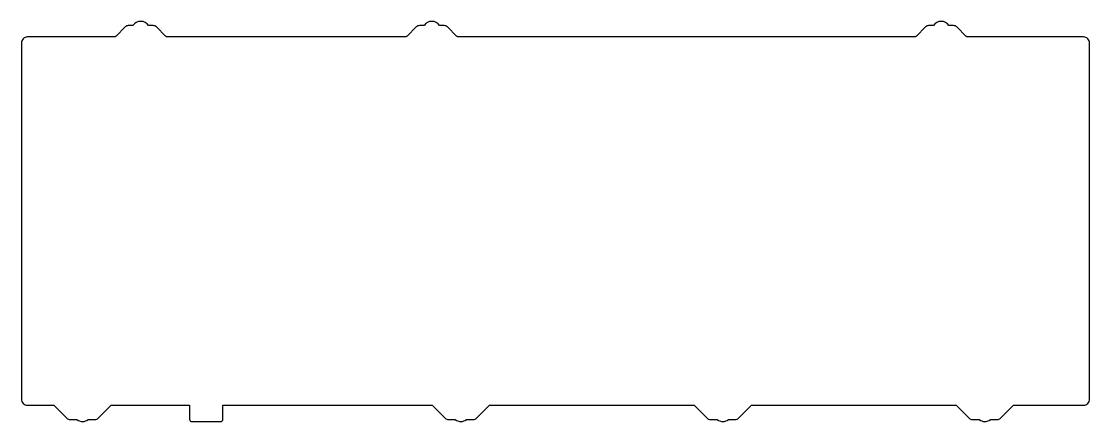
# Model space of a CAD drawing. Header units: millimetres. Extents: x -61 to 289, y -9 to 122.
import ezdxf

# ---------------------------------------------------------------- set-up
doc = ezdxf.new("R2010")
doc.units = ezdxf.units.MM
doc.layers.get('0').update_dxf_attribs({"linetype": 'CONTINUOUS'})

msp = doc.modelspace()

# ---------------------------------------------------------------- linework, layer by layer
msp.add_lwpolyline([(245.4, -3.89), (249.67, -8.16, 0.198912), (250.71, -8.59), (251.75, -8.59), (252.93, -8.59, 0.348562), (256.66, -8.59), (258.88, -8.59, 0.198912), (259.92, -8.16), (264.19, -3.89), (287.11, -3.89, 0.414214), (289.11, -1.89), (289.11, 114.62, 0.414214), (287.11, 116.62), (249.33, 116.62, -0.198912), (248.6, 116.92), (245.64, 119.89, 0.198912), (244.59, 120.32), (243.55, 120.32), (243.05, 120.32, 0.551677), (237.97, 120.32), (236.42, 120.32, 0.198912), (235.38, 119.89), (232.41, 116.92, -0.198912), (231.69, 116.62), (82.64, 116.62, -0.198912), (81.92, 116.92), (78.95, 119.89, 0.198912), (77.91, 120.32), (76.86, 120.32), (76.36, 120.32, 0.551677), (71.28, 120.32), (69.74, 120.32, 0.198912), (68.69, 119.89), (65.72, 116.92, -0.198912), (65, 116.62), (-12.61, 116.62, -0.198912), (-13.33, 116.92), (-16.3, 119.89, 0.198912), (-17.34, 120.32), (-18.39, 120.32), (-18.89, 120.32, 0.551677), (-23.97, 120.32), (-25.51, 120.32, 0.198912), (-26.56, 119.89), (-29.53, 116.92, -0.198912), (-30.25, 116.62), (-58.5, 116.62, 0.414214), (-60.5, 114.62), (-60.5, -1.89, 0.414214), (-58.5, -3.89), (-49.88, -3.89), (-45.61, -8.16, 0.198912), (-44.56, -8.59), (-43.52, -8.59), (-42.34, -8.59, 0.348562), (-38.61, -8.59), (-36.39, -8.59, 0.198912), (-35.35, -8.16), (-31.08, -3.89), (-5.48, -3.89), (-5.48, -8.53, 0.414214), (-4.72, -9.29), (-3.95, -9.29), (3.95, -9.29), (4.72, -9.29, 0.414214), (5.48, -8.53), (5.48, -3.89), (73.95, -3.89), (78.22, -8.16, 0.198912), (79.26, -8.59), (80.3, -8.59), (81.48, -8.59, 0.348562), (85.21, -8.59), (87.43, -8.59, 0.198912), (88.47, -8.16), (92.74, -3.89), (159.67, -3.89), (163.94, -8.16, 0.198912), (164.99, -8.59), (166.03, -8.59), (167.21, -8.59, 0.348562), (170.94, -8.59), (173.16, -8.59, 0.198912), (174.2, -8.16), (178.47, -3.89)], format="xyb", close=True)

doc.saveas('drawing.dxf')
